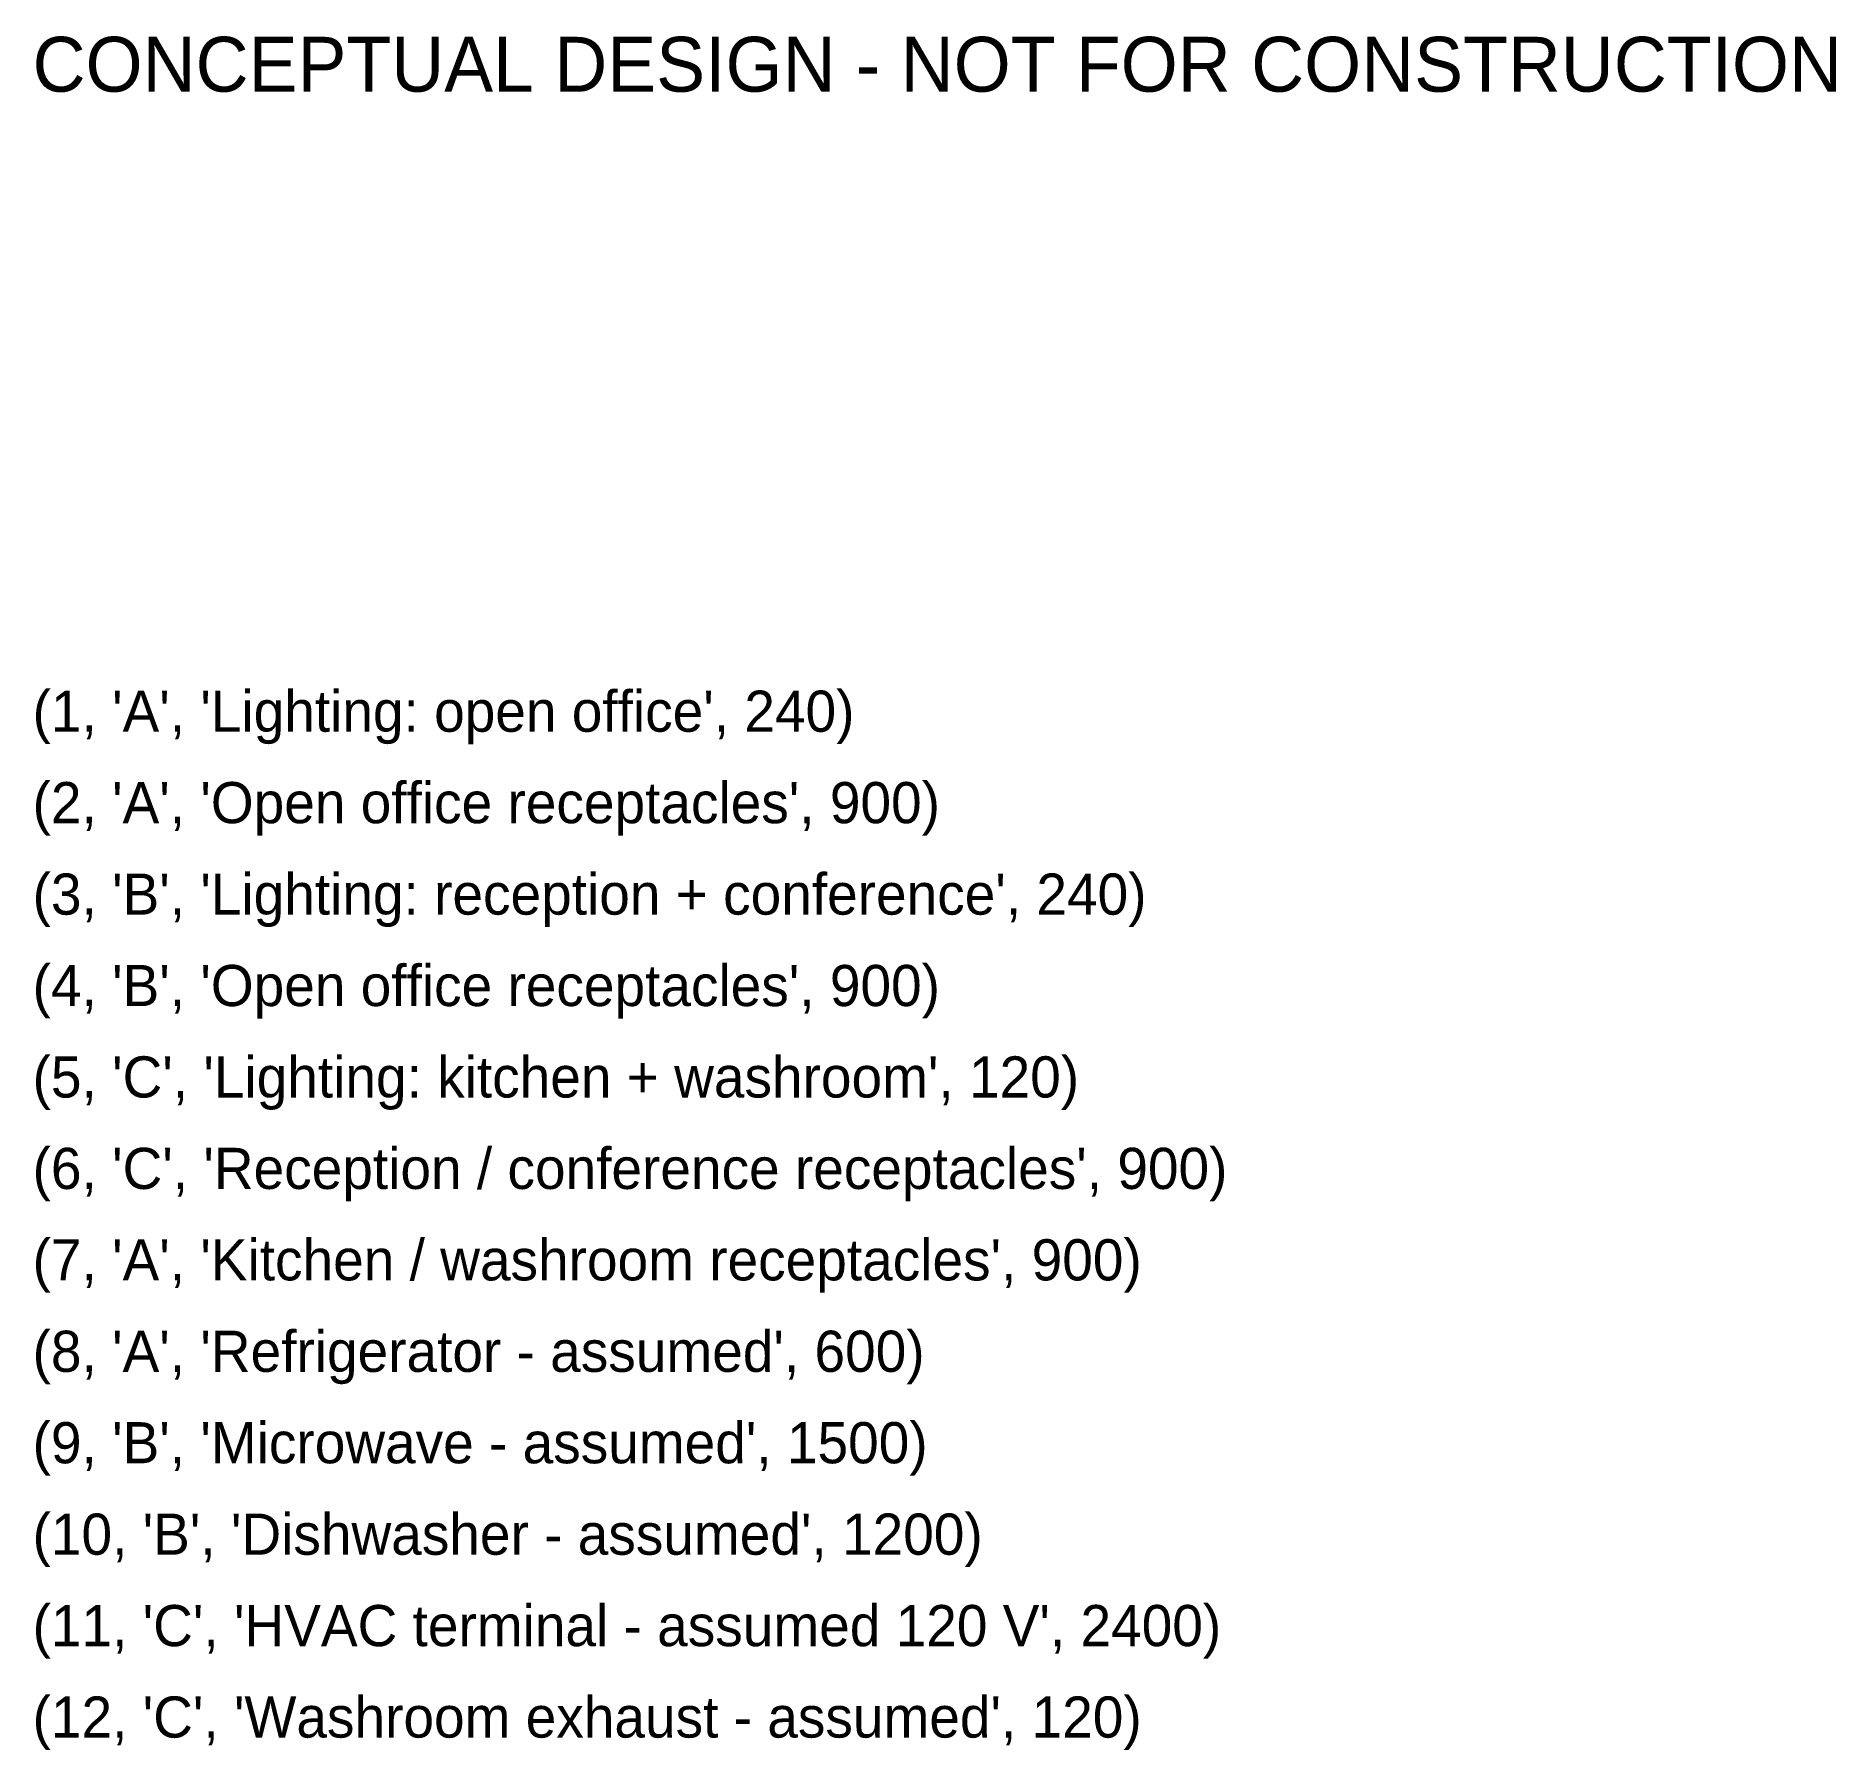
# Model space of a CAD drawing. Header units: feet. Extents: x 0 to 19.7, y 18.9 to 37.6.
import ezdxf

# ---------------------------------------------------------------- set-up
doc = ezdxf.new("R2010")
doc.units = ezdxf.units.FT
doc.layers.add('E-TEXT', color=7, linetype='Continuous')

msp = doc.modelspace()

# ---------------------------------------------------------------- texts
at = {"layer": 'E-TEXT'}
for s, height, p in [('CONCEPTUAL DESIGN - NOT FOR CONSTRUCTION', 0.6, (0, 37)), ("(1, 'A', 'Lighting: open office', 240)", 0.45, (0, 30)), ("(2, 'A', 'Open office receptacles', 900)", 0.45, (0, 29)), ("(3, 'B', 'Lighting: reception + conference', 240)", 0.45, (0, 28)), ("(4, 'B', 'Open office receptacles', 900)", 0.45, (0, 27)), ("(5, 'C', 'Lighting: kitchen + washroom', 120)", 0.45, (0, 26)), ("(6, 'C', 'Reception / conference receptacles', 900)", 0.45, (0, 25)), ("(7, 'A', 'Kitchen / washroom receptacles', 900)", 0.45, (0, 24)), ("(8, 'A', 'Refrigerator - assumed', 600)", 0.45, (0, 23)), ("(9, 'B', 'Microwave - assumed', 1500)", 0.45, (0, 22)), ("(10, 'B', 'Dishwasher - assumed', 1200)", 0.45, (0, 21)), ("(11, 'C', 'HVAC terminal - assumed 120 V', 2400)", 0.45, (0, 20)), ("(12, 'C', 'Washroom exhaust - assumed', 120)", 0.45, (0, 19))]:
    msp.add_text(s, height=height, dxfattribs=at).set_placement(p)

doc.saveas('drawing.dxf')
